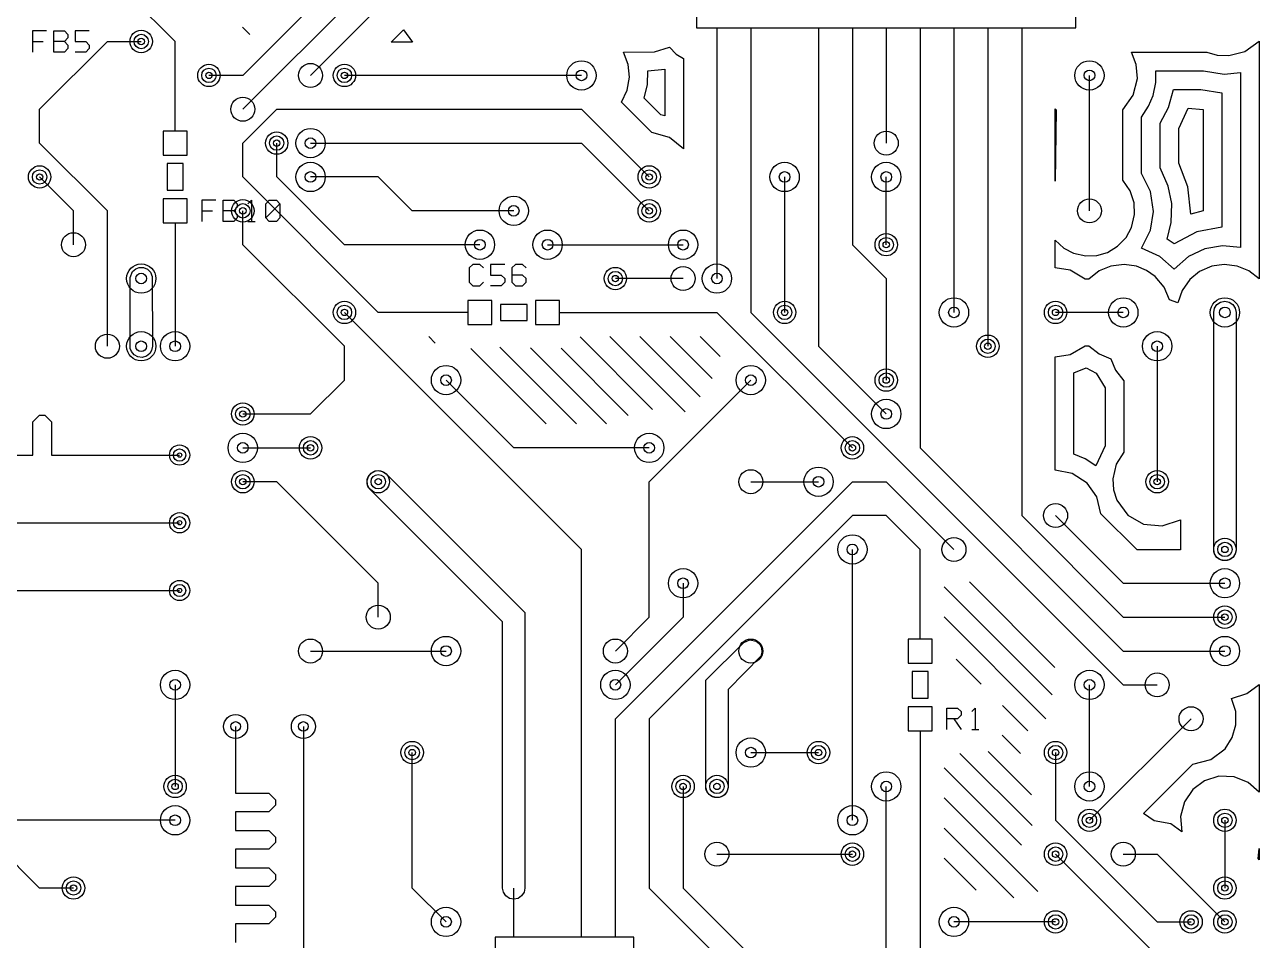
# Model space of a CAD drawing. Extents: x 7 to 280, y 7 to 360.
# Drawn here: x 50.24 to 96.54, y 98.37 to 132.71 of the extents above; entities that cross this region are included whole.
import ezdxf

# ---------------------------------------------------------------- set-up
doc = ezdxf.new("R2010")
doc.units = 0
doc.layers.add('SCORE', color=5, linetype='CONTINUOUS')

msp = doc.modelspace()

# ---------------------------------------------------------------- linework, layer by layer
at = {"layer": 'SCORE'}
for p, q in [((75.438, 146.812), (75.438, 132.588)), ((89.662, 132.588), (89.662, 146.812)), ((67.31, 138.43), (58.42, 129.54)), ((55.88, 132.08), (50.8, 137.16)), ((64.77, 134.62), (60.96, 130.81)), ((60.96, 133.35), (58.42, 130.81)), ((51.0633, 132.48), (50.53, 132.48)), ((50.53, 132.48), (50.53, 131.68)), ((51.33, 131.68), (51.33, 132.48)), ((51.33, 132.48), (51.73, 132.48)), ((51.73, 132.48), (51.8633, 132.3467)), ((52.6633, 132.48), (52.13, 132.48)), ((52.13, 132.48), (52.13, 132.08)), ((58.4042, 132.6233), (58.6823, 132.3451)), ((63.9778, 132.06), (64.4414, 132.5237)), ((64.4414, 132.5237), (64.7854, 132.06)), ((75.438, 132.588), (89.662, 132.588)), ((76.2, 132.588), (76.2, 130.81)), ((77.47, 132.588), (77.47, 130.81)), ((80.01, 132.588), (80.01, 130.81)), ((81.28, 132.588), (81.28, 130.81)), ((82.55, 132.588), (82.55, 130.81)), ((83.82, 132.588), (83.82, 130.81)), ((85.09, 132.588), (85.09, 130.81)), ((86.36, 132.588), (86.36, 130.81)), ((87.63, 132.588), (87.63, 130.81)), ((50.53, 132.08), (50.93, 132.08)), ((50.8, 129.54), (53.34, 132.08)), ((51.73, 132.08), (51.33, 132.08)), ((51.8633, 132.2133), (51.73, 132.08)), ((51.73, 132.08), (51.8633, 131.9467)), ((51.8633, 132.3467), (51.8633, 132.2133)), ((52.13, 132.08), (52.53, 132.08)), ((52.53, 132.08), (52.6633, 131.9467)), ((53.34, 132.08), (54.61, 132.08)), ((55.88, 130.81), (55.88, 132.08)), ((64.7854, 132.06), (63.9778, 132.06)), ((95.9949, 131.7119), (96.54, 132.0954)), ((96.54, 132.0954), (96.54, 123.1746)), ((51.73, 131.68), (51.33, 131.68)), ((51.8633, 131.8133), (51.73, 131.68)), ((51.8633, 131.9467), (51.8633, 131.8133)), ((52.53, 131.68), (52.13, 131.68)), ((52.6633, 131.8133), (52.53, 131.68)), ((52.6633, 131.9467), (52.6633, 131.8133)), ((72.6943, 131.6818), (73.858, 131.6923)), ((72.872, 131.221), (72.6943, 131.6818)), ((73.858, 131.6923), (74.4199, 131.8635)), ((74.4199, 131.8635), (74.6721, 131.6006)), ((74.6721, 131.6006), (74.95, 131.4381)), ((91.922, 131.221), (91.7441, 131.682)), ((91.7441, 131.682), (94.575, 131.682)), ((94.575, 131.682), (94.9593, 131.5741)), ((94.9593, 131.5741), (95.3995, 131.5567)), ((95.3995, 131.5567), (95.9949, 131.7119)), ((72.9185, 130.7487), (72.872, 131.221)), ((73.6133, 130.982), (74.25, 131.0425)), ((74.25, 131.0425), (74.25, 129.2949)), ((74.95, 131.4381), (74.95, 128.0595)), ((91.9658, 130.6948), (91.922, 131.221)), ((55.88, 128.72), (55.88, 130.81)), ((58.42, 130.81), (57.15, 130.81)), ((71.12, 130.81), (62.23, 130.81)), ((72.834, 130.2619), (72.9185, 130.7487)), ((73.5962, 130.47), (73.6133, 130.982)), ((76.2, 130.81), (76.2, 123.19)), ((77.47, 130.81), (77.47, 121.92)), ((80.01, 130.81), (80.01, 120.65)), ((81.28, 130.81), (81.28, 124.46)), ((82.55, 130.81), (82.55, 128.27)), ((83.82, 130.81), (83.82, 116.84)), ((85.09, 130.81), (85.09, 121.92)), ((86.36, 130.81), (86.36, 120.65)), ((87.63, 130.81), (87.63, 114.3)), ((90.17, 125.73), (90.17, 130.81)), ((91.8081, 130.0651), (91.9658, 130.6948)), ((92.6547, 130.5382), (92.6633, 130.982)), ((92.6633, 130.982), (94.4505, 130.982)), ((94.4505, 130.982), (95.223, 130.8507)), ((95.223, 130.8507), (95.84, 130.9212)), ((95.84, 130.9212), (95.84, 124.3488)), ((72.6166, 129.8111), (72.834, 130.2619)), ((73.4689, 129.9559), (73.5962, 130.47)), ((92.5539, 130.0587), (92.6547, 130.5382)), ((93.1361, 129.6106), (93.3252, 130.282)), ((93.3252, 130.282), (94.3424, 130.282)), ((94.3424, 130.282), (95.14, 130.1527)), ((95.14, 130.1527), (95.14, 125.1173)), ((73.7612, 128.6665), (72.6166, 129.8111)), ((74.1023, 129.3278), (73.4689, 129.9559)), ((91.42, 129.5155), (91.8081, 130.0651)), ((92.12, 129.2464), (92.3869, 129.6556)), ((92.3869, 129.6556), (92.5539, 130.0587)), ((50.8, 128.27), (50.8, 129.54)), ((58.42, 128.27), (59.69, 129.54)), ((59.69, 129.54), (71.12, 129.54)), ((71.12, 129.54), (73.66, 127)), ((74.25, 129.2949), (74.1023, 129.3278)), ((88.88, 129.5554), (88.92, 129.5155)), ((88.88, 126.8364), (88.88, 129.5554)), ((88.92, 129.5155), (88.88, 126.8364)), ((91.42, 126.8815), (91.42, 129.5155)), ((92.12, 127.128), (92.12, 129.2464)), ((92.82, 129.0173), (93.1361, 129.6106)), ((93.52, 128.8144), (93.8704, 129.582)), ((93.8704, 129.582), (94.44, 129.536)), ((94.44, 129.536), (94.44, 125.734)), ((56.33, 128.72), (55.43, 128.72)), ((55.43, 128.72), (55.43, 127.82)), ((56.33, 127.82), (56.33, 128.72)), ((92.82, 127.3376), (92.82, 129.0173)), ((93.52, 127.5223), (93.52, 128.8144)), ((53.34, 125.73), (50.8, 128.27)), ((58.42, 127), (58.42, 128.27)), ((59.69, 127), (59.69, 128.27)), ((60.96, 128.27), (71.12, 128.27)), ((71.12, 128.27), (73.66, 125.73)), ((74.4231, 128.4849), (73.7612, 128.6665)), ((74.95, 128.0595), (74.4231, 128.4849)), ((55.43, 127.82), (56.33, 127.82)), ((56.18, 127.5), (55.58, 127.5)), ((55.58, 127.5), (55.58, 126.5)), ((56.18, 126.5), (56.18, 127.5)), ((93.128, 126.6555), (92.82, 127.3376)), ((93.861, 126.6318), (93.52, 127.5223)), ((52.07, 125.73), (50.8, 127)), ((63.5, 121.92), (58.42, 127)), ((62.23, 124.46), (59.69, 127)), ((63.5, 127), (60.96, 127)), ((64.77, 125.73), (63.5, 127)), ((78.74, 127), (78.74, 121.92)), ((82.55, 124.46), (82.55, 127)), ((91.6969, 126.4766), (91.42, 126.8815)), ((92.4582, 126.4523), (92.12, 127.128)), ((55.58, 126.5), (56.18, 126.5)), ((91.842, 126.0351), (91.6969, 126.4766)), ((92.5693, 125.703), (92.4582, 126.4523)), ((93.2571, 126.0069), (93.128, 126.6555)), ((93.9669, 125.6022), (93.861, 126.6318)), ((56.33, 126.18), (55.43, 126.18)), ((55.43, 126.18), (55.43, 125.28)), ((56.33, 125.28), (56.33, 126.18)), ((57.4133, 126.13), (56.88, 126.13)), ((56.88, 126.13), (56.88, 125.33)), ((57.68, 125.33), (57.68, 126.13)), ((57.68, 126.13), (58.08, 126.13)), ((58.08, 126.13), (58.2133, 125.9967)), ((58.2133, 125.9967), (58.2133, 125.8633)), ((58.6133, 125.9967), (58.7467, 126.13)), ((58.7467, 126.13), (58.7467, 125.33)), ((59.28, 125.9967), (59.4133, 126.13)), ((59.28, 125.4633), (59.28, 125.9967)), ((59.28, 125.4633), (59.8133, 125.9967)), ((59.4133, 126.13), (59.68, 126.13)), ((59.68, 126.13), (59.8133, 125.9967)), ((59.8133, 125.9967), (59.8133, 125.4633)), ((91.8638, 125.5903), (91.842, 126.0351)), ((93.2392, 125.2971), (93.2571, 126.0069)), ((52.07, 124.46), (52.07, 125.73)), ((53.34, 120.65), (53.34, 125.73)), ((56.88, 125.73), (57.28, 125.73)), ((58.08, 125.73), (57.68, 125.73)), ((58.2133, 125.8633), (58.08, 125.73)), ((58.08, 125.73), (58.2133, 125.5967)), ((58.2133, 125.5967), (58.2133, 125.4633)), ((58.42, 124.46), (58.42, 125.73)), ((68.58, 125.73), (64.77, 125.73)), ((91.7503, 125.1046), (91.8638, 125.5903)), ((92.4582, 125.0077), (92.5693, 125.703)), ((94.44, 125.734), (93.9669, 125.6022)), ((55.43, 125.28), (56.33, 125.28)), ((55.88, 125.28), (55.88, 123.19)), ((58.08, 125.33), (57.68, 125.33)), ((58.2133, 125.4633), (58.08, 125.33)), ((58.6133, 125.33), (58.88, 125.33)), ((59.4133, 125.33), (59.28, 125.4633)), ((59.68, 125.33), (59.4133, 125.33)), ((59.8133, 125.4633), (59.68, 125.33)), ((91.5482, 124.7354), (91.7503, 125.1046)), ((93.0813, 124.6663), (93.2392, 125.2971)), ((95.14, 125.1173), (94.1976, 124.9414)), ((88.88, 123.5893), (88.88, 124.6236)), ((88.88, 124.6236), (89.2035, 124.332)), ((91.2272, 124.3993), (91.5482, 124.7354)), ((92.1159, 124.3261), (92.4582, 125.0077)), ((93.345, 124.4904), (93.0813, 124.6663)), ((94.1976, 124.9414), (93.345, 124.4904)), ((62.23, 120.65), (58.42, 124.46)), ((67.31, 124.46), (62.23, 124.46)), ((69.85, 124.46), (74.93, 124.46)), ((81.28, 124.46), (82.55, 123.19)), ((89.2035, 124.332), (89.5767, 124.1373)), ((89.5767, 124.1373), (90.0303, 124.0362)), ((90.4412, 124.0522), (90.8452, 124.1703)), ((90.8452, 124.1703), (91.2272, 124.3993)), ((92.8061, 124.0131), (92.1159, 124.3261)), ((94.4987, 124.3039), (93.8839, 124.0131)), ((95.1543, 124.4177), (94.4987, 124.3039)), ((95.84, 124.3488), (95.1543, 124.4177)), ((67.0433, 123.72), (66.91, 123.5867)), ((67.31, 123.72), (67.0433, 123.72)), ((67.4433, 123.5867), (67.31, 123.72)), ((68.2433, 123.72), (67.71, 123.72)), ((67.71, 123.72), (67.71, 123.32)), ((68.6433, 123.72), (68.51, 123.5867)), ((68.91, 123.72), (68.6433, 123.72)), ((69.0433, 123.5867), (68.91, 123.72)), ((90.0303, 124.0362), (90.4412, 124.0522)), ((90.9766, 123.6589), (90.5381, 123.4772)), ((91.467, 123.7193), (90.9766, 123.6589)), ((91.9365, 123.6497), (91.467, 123.7193)), ((92.312, 123.4942), (91.9365, 123.6497)), ((93.345, 123.5379), (92.8061, 124.0131)), ((93.8839, 124.0131), (93.345, 123.5379)), ((94.7535, 123.6497), (94.3018, 123.4495)), ((95.223, 123.7193), (94.7535, 123.6497)), ((95.7134, 123.6589), (95.223, 123.7193)), ((96.1519, 123.4772), (95.7134, 123.6589)), ((54.192, 123.2312), (54.2853, 123.4564)), ((54.1981, 120.5681), (54.192, 123.2312)), ((54.2853, 123.4564), (54.412, 123.5604)), ((54.412, 123.5604), (54.5281, 123.6019)), ((54.5281, 123.6019), (54.6919, 123.6019)), ((54.6919, 123.6019), (54.8433, 123.5392)), ((54.8433, 123.5392), (54.9592, 123.4233)), ((54.9592, 123.4233), (55.0219, 123.2719)), ((55.0219, 123.2719), (55.03, 120.65)), ((55.88, 123.19), (55.88, 120.65)), ((66.91, 123.5867), (66.91, 123.0533)), ((67.71, 123.32), (68.11, 123.32)), ((68.11, 123.32), (68.2433, 123.1867)), ((68.2433, 123.1867), (68.2433, 123.0533)), ((68.51, 123.5867), (68.51, 123.0533)), ((68.91, 123.32), (68.51, 123.32)), ((69.0433, 123.1867), (68.91, 123.32)), ((69.0433, 123.0533), (69.0433, 123.1867)), ((74.93, 123.19), (72.39, 123.19)), ((82.55, 123.19), (82.55, 119.38)), ((89.443, 123.4988), (88.88, 123.5893)), ((90.0068, 123.17), (89.443, 123.4988)), ((90.1455, 123.17), (90.0068, 123.17)), ((90.5381, 123.4772), (90.1455, 123.17)), ((92.6284, 123.2713), (92.312, 123.4942)), ((92.9695, 122.8682), (92.6284, 123.2713)), ((94.3018, 123.4495), (93.9349, 123.1484)), ((96.54, 123.1746), (96.1519, 123.4772)), ((66.91, 123.0533), (67.0433, 122.92)), ((67.0433, 122.92), (67.31, 122.92)), ((67.31, 122.92), (67.4433, 123.0533)), ((68.11, 122.92), (67.71, 122.92)), ((68.2433, 123.0533), (68.11, 122.92)), ((68.51, 123.0533), (68.6433, 122.92)), ((68.6433, 122.92), (68.91, 122.92)), ((68.91, 122.92), (69.0433, 123.0533)), ((93.1777, 122.3877), (92.9695, 122.8682)), ((93.6504, 122.7444), (93.4857, 122.2735)), ((93.9349, 123.1484), (93.6504, 122.7444)), ((67.76, 122.37), (66.86, 122.37)), ((66.86, 122.37), (66.86, 121.47)), ((67.76, 121.47), (67.76, 122.37)), ((70.3, 122.37), (69.4, 122.37)), ((69.4, 122.37), (69.4, 121.47)), ((70.3, 121.47), (70.3, 122.37)), ((93.4857, 122.2735), (93.1777, 122.3877)), ((94.953, 122.217), (95.0893, 122.308)), ((95.0893, 122.308), (95.25, 122.34)), ((95.25, 122.34), (95.4107, 122.308)), ((95.4107, 122.308), (95.547, 122.217)), ((71.12, 113.03), (62.23, 121.92)), ((64.77, 121.92), (63.5, 121.92)), ((66.86, 121.92), (64.77, 121.92)), ((69.08, 122.22), (68.08, 122.22)), ((68.08, 122.22), (68.08, 121.62)), ((69.08, 121.62), (69.08, 122.22)), ((70.3, 121.92), (72.39, 121.92)), ((72.39, 121.92), (76.2, 121.92)), ((76.2, 121.92), (81.28, 116.84)), ((77.47, 121.92), (91.44, 107.95)), ((91.44, 121.92), (88.9, 121.92)), ((94.83, 121.92), (94.862, 122.0807)), ((94.83, 113.03), (94.83, 121.92)), ((94.862, 122.0807), (94.953, 122.217)), ((95.547, 122.217), (95.638, 122.0807)), ((95.638, 122.0807), (95.67, 121.92)), ((95.67, 121.92), (95.67, 113.03)), ((66.86, 121.47), (67.76, 121.47)), ((68.08, 121.62), (69.08, 121.62)), ((69.4, 121.47), (70.3, 121.47)), ((65.39, 121.02), (65.6376, 120.7725)), ((71.0668, 121.0001), (73.7826, 118.2843)), ((72.1783, 121.02), (75.0077, 118.1905)), ((73.3096, 121.02), (75.5734, 118.7562)), ((74.441, 121.02), (76.0218, 119.4392)), ((75.5724, 121.02), (76.3243, 120.2681)), ((54.2396, 120.452), (54.1981, 120.5681)), ((54.3436, 120.3253), (54.2396, 120.452)), ((54.9347, 120.3836), (54.808, 120.2796)), ((54.998, 120.4893), (54.9347, 120.3836)), ((55.03, 120.65), (54.998, 120.4893)), ((62.23, 119.38), (62.23, 120.65)), ((66.9714, 120.57), (69.8014, 117.74)), ((68.0531, 120.6197), (70.9328, 117.74)), ((69.2144, 120.5897), (72.0642, 117.74)), ((70.3629, 120.5727), (72.8762, 118.0594)), ((80.01, 120.65), (82.55, 118.11)), ((89.443, 120.3412), (90.0068, 120.67)), ((90.0068, 120.67), (90.1455, 120.67)), ((90.1455, 120.67), (90.5381, 120.3628)), ((92.71, 120.65), (92.71, 115.57)), ((54.4881, 120.2481), (54.3436, 120.3253)), ((54.6512, 120.232), (54.4881, 120.2481)), ((54.808, 120.2796), (54.6512, 120.232)), ((88.88, 120.2507), (89.443, 120.3412)), ((88.88, 115.9993), (88.88, 120.2507)), ((90.5381, 120.3628), (90.9723, 120.1823)), ((90.9723, 120.1823), (91.1528, 119.7481)), ((89.58, 119.6503), (90.0455, 119.8459)), ((89.58, 116.601), (89.58, 119.6503)), ((90.0455, 119.8459), (90.4258, 119.6358)), ((90.4258, 119.6358), (90.76, 119.0864)), ((91.1528, 119.7481), (91.46, 119.3555)), ((60.96, 118.11), (62.23, 119.38)), ((68.58, 116.84), (66.04, 119.38)), ((73.66, 115.57), (77.47, 119.38)), ((90.76, 119.0864), (90.76, 116.9159)), ((91.46, 119.3555), (91.46, 116.6768)), ((50.55, 117.82), (50.8, 118.07)), ((50.8, 118.07), (51, 118.07)), ((51, 118.07), (51.25, 117.82)), ((58.42, 118.11), (60.96, 118.11)), ((50.55, 116.57), (50.55, 117.82)), ((51.25, 117.82), (51.25, 116.57)), ((58.42, 116.84), (60.96, 116.84)), ((73.66, 116.84), (68.58, 116.84)), ((83.82, 116.84), (91.44, 109.22)), ((90.76, 116.9159), (90.4152, 116.1604)), ((91.46, 116.6768), (91.1781, 116.2338)), ((49.85, 116.57), (50.55, 116.57)), ((51.25, 116.57), (56.05, 116.57)), ((90.0072, 116.4287), (89.58, 116.601)), ((90.4152, 116.1604), (90.0072, 116.4287)), ((91.1781, 116.2338), (91.0435, 115.6725)), ((63.082, 115.6112), (63.1296, 115.768)), ((63.1296, 115.768), (63.2336, 115.8947)), ((63.2336, 115.8947), (63.3781, 115.9719)), ((63.3781, 115.9719), (63.5, 115.99)), ((63.5, 115.99), (63.6607, 115.958)), ((63.6607, 115.958), (63.797, 115.867)), ((63.797, 115.867), (69, 110.664)), ((89.5254, 115.8803), (88.88, 115.9993)), ((90.0825, 115.5207), (89.5254, 115.8803)), ((59.69, 115.57), (58.42, 115.57)), ((63.5, 111.76), (59.69, 115.57)), ((63.0981, 115.4481), (63.082, 115.6112)), ((63.1753, 115.3036), (63.0981, 115.4481)), ((68.16, 110.316), (63.1753, 115.3036)), ((72.39, 106.68), (81.28, 115.57)), ((73.66, 110.49), (73.66, 115.57)), ((77.47, 115.57), (80.01, 115.57)), ((81.28, 115.57), (82.55, 115.57)), ((82.55, 115.57), (85.09, 113.03)), ((90.4457, 115.0067), (90.0825, 115.5207)), ((91.0435, 115.6725), (91.0675, 115.2708)), ((90.5981, 114.3697), (90.4457, 115.0067)), ((91.0675, 115.2708), (91.192, 114.8748)), ((91.192, 114.8748), (91.6041, 114.3191)), ((91.9578, 113.01), (90.5981, 114.3697)), ((45.45, 114.03), (56.05, 114.03)), ((81.28, 114.3), (73.66, 106.68)), ((82.55, 114.3), (81.28, 114.3)), ((83.82, 113.03), (82.55, 114.3)), ((87.63, 114.3), (91.44, 110.49)), ((88.9, 114.3), (91.44, 111.76)), ((91.6041, 114.3191), (92.1996, 113.9804)), ((92.1996, 113.9804), (92.9005, 113.9113)), ((92.9005, 113.9113), (93.58, 114.145)), ((93.58, 114.145), (93.5805, 113.01)), ((71.12, 100.33), (71.12, 113.03)), ((81.28, 102.87), (81.28, 113.03)), ((83.82, 111.76), (83.82, 113.03)), ((93.5805, 113.01), (91.9578, 113.01)), ((94.862, 112.8693), (94.83, 113.03)), ((95.67, 113.03), (95.638, 112.8693)), ((94.953, 112.733), (94.862, 112.8693)), ((95.0893, 112.642), (94.953, 112.733)), ((95.25, 112.61), (95.0893, 112.642)), ((95.4107, 112.642), (95.25, 112.61)), ((95.547, 112.733), (95.4107, 112.642)), ((95.638, 112.8693), (95.547, 112.733)), ((63.5, 110.49), (63.5, 111.76)), ((74.93, 111.76), (74.93, 110.49)), ((83.82, 109.67), (83.82, 111.76)), ((84.72, 111.6296), (88.7682, 107.5814)), ((85.6696, 111.8114), (88.8766, 108.6044)), ((91.44, 111.76), (95.25, 111.76)), ((41.05, 111.49), (56.05, 111.49)), ((69, 110.664), (69, 100.33)), ((68.16, 100.33), (68.16, 110.316)), ((74.93, 110.49), (72.39, 107.95)), ((72.39, 109.22), (73.66, 110.49)), ((84.72, 110.4982), (88.539, 106.6792)), ((91.44, 110.49), (95.25, 110.49)), ((75.78, 108.124), (77.2036, 109.5447)), ((77.2036, 109.5447), (77.4288, 109.638)), ((77.4288, 109.638), (77.668, 109.5904)), ((77.668, 109.5904), (77.7947, 109.4864)), ((77.7947, 109.4864), (77.8719, 109.3419)), ((77.8719, 109.3419), (77.888, 109.1788)), ((84.27, 109.67), (83.37, 109.67)), ((83.37, 109.67), (83.37, 108.77)), ((84.27, 108.77), (84.27, 109.67)), ((60.96, 109.22), (66.04, 109.22)), ((77.8404, 109.022), (76.62, 107.776)), ((77.888, 109.1788), (77.8404, 109.022)), ((85.17, 108.9169), (86.112, 107.9749)), ((91.44, 109.22), (95.25, 109.22)), ((83.37, 108.77), (84.27, 108.77)), ((84.12, 108.45), (83.52, 108.45)), ((83.52, 108.45), (83.52, 107.45)), ((84.12, 107.45), (84.12, 108.45)), ((55.88, 107.95), (55.88, 104.14)), ((75.782, 104.0988), (75.78, 108.124)), ((90.17, 104.14), (90.17, 107.95)), ((91.44, 107.95), (92.71, 107.95)), ((96.0744, 107.6204), (96.54, 107.9654)), ((96.54, 107.9654), (96.54, 103.9295)), ((76.62, 107.776), (76.618, 104.0988)), ((83.52, 107.45), (84.12, 107.45)), ((95.501, 107.4382), (96.0744, 107.6204)), ((95.6578, 106.9512), (95.501, 107.4382)), ((84.27, 107.13), (83.37, 107.13)), ((83.37, 107.13), (83.37, 106.23)), ((84.27, 106.23), (84.27, 107.13)), ((84.82, 106.28), (84.82, 107.08)), ((84.82, 107.08), (85.22, 107.08)), ((85.22, 107.08), (85.3533, 106.9467)), ((85.7533, 106.9467), (85.8867, 107.08)), ((85.8867, 107.08), (85.8867, 106.28)), ((86.9149, 107.172), (87.862, 106.2248)), ((72.39, 100.33), (72.39, 106.68)), ((73.66, 106.68), (73.66, 100.33)), ((85.22, 106.68), (84.82, 106.68)), ((85.0867, 106.68), (85.3533, 106.28)), ((85.3533, 106.8133), (85.22, 106.68)), ((85.3533, 106.9467), (85.3533, 106.8133)), ((93.98, 106.68), (90.17, 102.87)), ((95.6643, 106.4525), (95.6578, 106.9512)), ((58.15, 106.39), (58.15, 103.89)), ((60.69, 106.39), (60.69, 93.89)), ((83.37, 106.23), (84.27, 106.23)), ((83.82, 106.23), (83.82, 104.14)), ((85.7533, 106.28), (86.02, 106.28)), ((86.8927, 106.0628), (87.5809, 105.3746)), ((95.5257, 105.9733), (95.6643, 106.4525)), ((95.254, 105.5551), (95.5257, 105.9733)), ((64.77, 100.33), (64.77, 105.41)), ((77.47, 105.41), (80.01, 105.41)), ((85.3127, 105.38), (88.0231, 102.6697)), ((86.372, 105.4521), (88, 103.8241)), ((88.9, 105.41), (88.9, 102.87)), ((94.0497, 104.9819), (94.7266, 105.1531)), ((94.7266, 105.1531), (95.254, 105.5551)), ((84.72, 104.8414), (87.6242, 101.9372)), ((92.1919, 103.1242), (94.0497, 104.9819)), ((94.4869, 104.3549), (94.0505, 104.0313)), ((95.0254, 104.5244), (94.4869, 104.3549)), ((95.6021, 104.502), (95.0254, 104.5244)), ((96.126, 104.2914), (95.6021, 104.502)), ((96.54, 103.9295), (96.126, 104.2914)), ((58.15, 103.89), (59.4, 103.89)), ((59.4, 103.89), (59.65, 103.64)), ((74.93, 104.14), (74.93, 100.33)), ((75.8296, 103.942), (75.782, 104.0988)), ((75.903, 103.843), (75.8296, 103.942)), ((76.002, 103.7696), (75.903, 103.843)), ((76.1588, 103.722), (76.002, 103.7696)), ((76.3219, 103.7381), (76.1588, 103.722)), ((76.4664, 103.8153), (76.3219, 103.7381)), ((76.5704, 103.942), (76.4664, 103.8153)), ((76.618, 104.0988), (76.5704, 103.942)), ((82.55, 90.17), (82.55, 104.14)), ((83.82, 104.14), (83.82, 86.36)), ((94.0505, 104.0313), (93.732, 103.5652)), ((59.65, 103.44), (59.4, 103.19)), ((59.65, 103.64), (59.65, 103.44)), ((84.7202, 103.7098), (88.232, 100.198)), ((93.732, 103.5652), (93.5861, 103.0068)), ((50.8, 100.33), (48.26, 102.87)), ((55.88, 102.87), (49.53, 102.87)), ((59.4, 103.19), (58.15, 103.19)), ((58.15, 103.19), (58.15, 102.49)), ((88.9, 102.87), (92.71, 99.06)), ((92.5915, 102.85), (92.1919, 103.1242)), ((93.2198, 102.7409), (92.5915, 102.85)), ((93.5861, 103.0068), (93.6363, 102.4415)), ((95.25, 102.87), (95.25, 100.33)), ((58.15, 102.49), (59.4, 102.49)), ((59.4, 102.49), (59.65, 102.24)), ((84.7206, 102.578), (87.3386, 99.96)), ((93.6363, 102.4415), (93.2198, 102.7409)), ((59.65, 102.04), (59.4, 101.79)), ((59.65, 102.24), (59.65, 102.04)), ((59.4, 101.79), (58.15, 101.79)), ((58.15, 101.79), (58.15, 101.09)), ((76.2, 101.6), (81.28, 101.6)), ((84.7211, 101.4462), (85.9162, 100.251)), ((92.71, 97.79), (88.9, 101.6)), ((91.44, 101.6), (92.71, 101.6)), ((92.71, 101.6), (95.25, 99.06)), ((96.5, 101.4368), (96.54, 101.8105)), ((96.54, 101.3895), (96.5, 101.4368)), ((96.54, 101.8105), (96.54, 101.3895)), ((58.15, 101.09), (59.4, 101.09)), ((59.4, 101.09), (59.65, 100.84)), ((59.65, 100.64), (59.4, 100.39)), ((59.65, 100.84), (59.65, 100.64)), ((52.07, 100.33), (50.8, 100.33)), ((59.4, 100.39), (58.15, 100.39)), ((58.15, 100.39), (58.15, 99.69)), ((66.04, 99.06), (64.77, 100.33)), ((68.192, 100.1693), (68.16, 100.33)), ((68.283, 100.033), (68.192, 100.1693)), ((68.4193, 99.942), (68.283, 100.033)), ((68.58, 98.4885), (68.58, 100.33)), ((68.877, 100.033), (68.7407, 99.942)), ((68.968, 100.1693), (68.877, 100.033)), ((69, 100.33), (68.968, 100.1693)), ((71.12, 98.4885), (71.12, 100.33)), ((72.39, 98.4885), (72.39, 100.33)), ((73.66, 100.33), (76.2, 97.79)), ((74.93, 100.33), (77.47, 97.79)), ((58.15, 99.69), (59.4, 99.69)), ((59.4, 99.69), (59.65, 99.44)), ((68.58, 99.91), (68.4193, 99.942)), ((68.7407, 99.942), (68.58, 99.91)), ((59.65, 99.24), (59.4, 98.99)), ((59.65, 99.44), (59.65, 99.24)), ((59.4, 98.99), (58.15, 98.99)), ((58.15, 98.99), (58.15, 98.29)), ((88.9, 99.06), (85.09, 99.06)), ((92.71, 99.06), (93.98, 99.06)), ((73.0885, 98.4885), (67.8815, 98.4885)), ((67.8815, 98.4885), (67.8815, 95.8215)), ((73.0885, 95.8215), (73.0885, 98.4885))]:
    msp.add_line(p, q, dxfattribs=at)
for centre, radius in [((54.61, 132.08), 0.42), ((54.61, 132.08), 0.27), ((54.61, 132.08), 0.12), ((57.15, 130.81), 0.42), ((57.15, 130.81), 0.27), ((60.96, 130.81), 0.45), ((62.23, 130.81), 0.42), ((62.23, 130.81), 0.27), ((71.12, 130.81), 0.55), ((90.17, 130.81), 0.55), ((57.15, 130.81), 0.12), ((62.23, 130.81), 0.12), ((71.12, 130.81), 0.2), ((90.17, 130.81), 0.2), ((58.42, 129.54), 0.45), ((60.96, 128.27), 0.55), ((82.55, 128.27), 0.45), ((59.69, 128.27), 0.42), ((59.69, 128.27), 0.27), ((59.69, 128.27), 0.12), ((60.96, 128.27), 0.2), ((50.8, 127), 0.42), ((60.96, 127), 0.55), ((73.66, 127), 0.42), ((78.74, 127), 0.55), ((82.55, 127), 0.55), ((50.8, 127), 0.27), ((50.8, 127), 0.12), ((60.96, 127), 0.2), ((73.66, 127), 0.27), ((73.66, 127), 0.12), ((78.74, 127), 0.2), ((82.55, 127), 0.2), ((58.42, 125.73), 0.42), ((58.42, 125.73), 0.27), ((68.58, 125.73), 0.55), ((73.66, 125.73), 0.42), ((73.66, 125.73), 0.27), ((90.17, 125.73), 0.45), ((58.42, 125.73), 0.12), ((68.58, 125.73), 0.2), ((73.66, 125.73), 0.12), ((52.07, 124.46), 0.45), ((67.31, 124.46), 0.55), ((67.31, 124.46), 0.2), ((69.85, 124.46), 0.55), ((69.85, 124.46), 0.2), ((74.93, 124.46), 0.55), ((74.93, 124.46), 0.2), ((82.55, 124.46), 0.42), ((82.55, 124.46), 0.27), ((82.55, 124.46), 0.12), ((54.61, 123.19), 0.55), ((74.93, 123.19), 0.45), ((76.2, 123.19), 0.55), ((54.61, 123.19), 0.2), ((72.39, 123.19), 0.42), ((72.39, 123.19), 0.27), ((72.39, 123.19), 0.12), ((76.2, 123.19), 0.2), ((62.23, 121.92), 0.42), ((78.74, 121.92), 0.42), ((85.09, 121.92), 0.55), ((88.9, 121.92), 0.42), ((91.44, 121.92), 0.55), ((95.25, 121.92), 0.55), ((62.23, 121.92), 0.27), ((62.23, 121.92), 0.12), ((78.74, 121.92), 0.27), ((78.74, 121.92), 0.12), ((85.09, 121.92), 0.2), ((88.9, 121.92), 0.27), ((88.9, 121.92), 0.12), ((91.44, 121.92), 0.2), ((95.25, 121.92), 0.2), ((53.34, 120.65), 0.45), ((54.61, 120.65), 0.55), ((54.61, 120.65), 0.2), ((55.88, 120.65), 0.55), ((55.88, 120.65), 0.2), ((86.36, 120.65), 0.42), ((86.36, 120.65), 0.27), ((92.71, 120.65), 0.55), ((92.71, 120.65), 0.2), ((86.36, 120.65), 0.12), ((66.04, 119.38), 0.55), ((77.47, 119.38), 0.55), ((66.04, 119.38), 0.2), ((77.47, 119.38), 0.2), ((82.55, 119.38), 0.42), ((82.55, 119.38), 0.27), ((82.55, 119.38), 0.12), ((58.42, 118.11), 0.42), ((82.55, 118.11), 0.55), ((58.42, 118.11), 0.27), ((58.42, 118.11), 0.12), ((82.55, 118.11), 0.2), ((58.42, 116.84), 0.55), ((60.96, 116.84), 0.42), ((73.66, 116.84), 0.55), ((81.28, 116.84), 0.42), ((56.05, 116.57), 0.38), ((56.05, 116.57), 0.23), ((58.42, 116.84), 0.2), ((60.96, 116.84), 0.27), ((60.96, 116.84), 0.12), ((73.66, 116.84), 0.2), ((81.28, 116.84), 0.27), ((81.28, 116.84), 0.12), ((56.05, 116.57), 0.08), ((58.42, 115.57), 0.42), ((58.42, 115.57), 0.27), ((63.5, 115.57), 0.42), ((63.5, 115.57), 0.27), ((77.47, 115.57), 0.45), ((80.01, 115.57), 0.55), ((80.01, 115.57), 0.2), ((92.71, 115.57), 0.42), ((92.71, 115.57), 0.27), ((58.42, 115.57), 0.12), ((63.5, 115.57), 0.12), ((92.71, 115.57), 0.12), ((56.05, 114.03), 0.38), ((88.9, 114.3), 0.45), ((56.05, 114.03), 0.23), ((56.05, 114.03), 0.08), ((81.28, 113.03), 0.55), ((85.09, 113.03), 0.45), ((95.25, 113.03), 0.42), ((81.28, 113.03), 0.2), ((95.25, 113.03), 0.27), ((95.25, 113.03), 0.12), ((74.93, 111.76), 0.55), ((95.25, 111.76), 0.55), ((56.05, 111.49), 0.38), ((56.05, 111.49), 0.23), ((74.93, 111.76), 0.2), ((95.25, 111.76), 0.2), ((56.05, 111.49), 0.08), ((63.5, 110.49), 0.45), ((95.25, 110.49), 0.42), ((95.25, 110.49), 0.27), ((95.25, 110.49), 0.12), ((66.04, 109.22), 0.55), ((95.25, 109.22), 0.55), ((60.96, 109.22), 0.45), ((66.04, 109.22), 0.2), ((72.39, 109.22), 0.45), ((77.47, 109.22), 0.45), ((95.25, 109.22), 0.2), ((55.88, 107.95), 0.55), ((72.39, 107.95), 0.55), ((90.17, 107.95), 0.55), ((92.71, 107.95), 0.45), ((55.88, 107.95), 0.2), ((72.39, 107.95), 0.2), ((90.17, 107.95), 0.2), ((93.98, 106.68), 0.45), ((58.15, 106.39), 0.45), ((58.15, 106.39), 0.18), ((60.69, 106.39), 0.45), ((60.69, 106.39), 0.18), ((64.77, 105.41), 0.42), ((64.77, 105.41), 0.27), ((77.47, 105.41), 0.55), ((77.47, 105.41), 0.2), ((80.01, 105.41), 0.42), ((80.01, 105.41), 0.27), ((88.9, 105.41), 0.42), ((88.9, 105.41), 0.27), ((64.77, 105.41), 0.12), ((80.01, 105.41), 0.12), ((88.9, 105.41), 0.12), ((82.55, 104.14), 0.55), ((90.17, 104.14), 0.55), ((55.88, 104.14), 0.42), ((55.88, 104.14), 0.27), ((55.88, 104.14), 0.12), ((74.93, 104.14), 0.42), ((74.93, 104.14), 0.27), ((74.93, 104.14), 0.12), ((76.2, 104.14), 0.42), ((76.2, 104.14), 0.27), ((76.2, 104.14), 0.12), ((82.55, 104.14), 0.2), ((90.17, 104.14), 0.2), ((55.88, 102.87), 0.55), ((81.28, 102.87), 0.55), ((90.17, 102.87), 0.42), ((95.25, 102.87), 0.42), ((55.88, 102.87), 0.2), ((81.28, 102.87), 0.2), ((90.17, 102.87), 0.27), ((90.17, 102.87), 0.12), ((95.25, 102.87), 0.27), ((95.25, 102.87), 0.12), ((76.2, 101.6), 0.45), ((81.28, 101.6), 0.42), ((81.28, 101.6), 0.27), ((88.9, 101.6), 0.42), ((88.9, 101.6), 0.27), ((91.44, 101.6), 0.45), ((81.28, 101.6), 0.12), ((88.9, 101.6), 0.12), ((52.07, 100.33), 0.42), ((52.07, 100.33), 0.27), ((95.25, 100.33), 0.42), ((95.25, 100.33), 0.27), ((52.07, 100.33), 0.12), ((95.25, 100.33), 0.12), ((66.04, 99.06), 0.55), ((85.09, 99.06), 0.55), ((66.04, 99.06), 0.2), ((85.09, 99.06), 0.2), ((88.9, 99.06), 0.42), ((88.9, 99.06), 0.27), ((88.9, 99.06), 0.12), ((93.98, 99.06), 0.42), ((93.98, 99.06), 0.27), ((93.98, 99.06), 0.12), ((95.25, 99.06), 0.42), ((95.25, 99.06), 0.27), ((95.25, 99.06), 0.12)]:
    msp.add_circle(centre, radius, dxfattribs=at)

doc.saveas('drawing.dxf')
